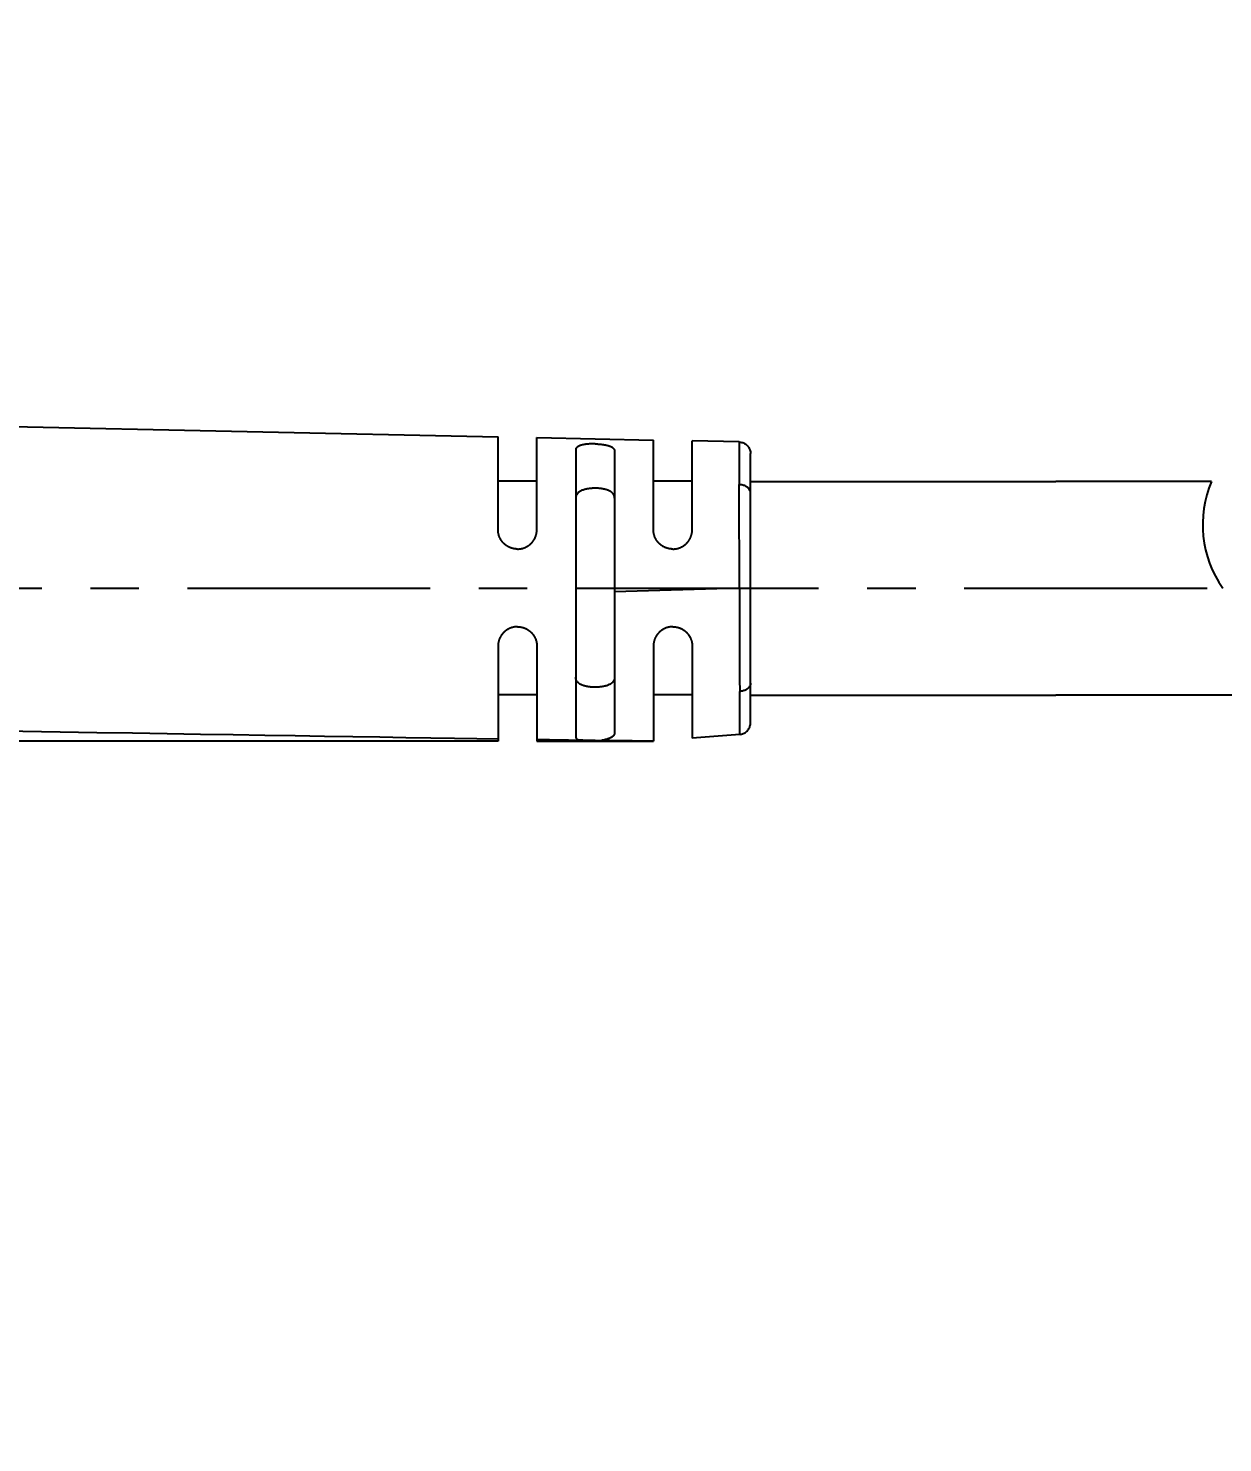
# Model space of a CAD drawing. Header units: inches. Extents: x 0 to 77285, y -118 to 40065.
# Drawn here: x 12910.55 to 12941.3, y 23683.55 to 23719.97 of the extents above; entities that cross this region are included whole.
import ezdxf

# ---------------------------------------------------------------- set-up
doc = ezdxf.new("R2010")
doc.units = ezdxf.units.IN
doc.header["$LTSCALE"] = 5
doc.header["$MEASUREMENT"] = 0
doc.linetypes.add('CENTER', pattern=[2, 1.25, -0.25, 0.25, -0.25])
doc.layers.add('11', color=1, linetype='CENTER')
doc.layers.add('55', color=5, linetype='Continuous')
doc.styles.add('SCI', font='')
doc.styles.get('SCI').set_extended_font_data('Gulim')
doc.dimstyles.new('SCH', dxfattribs={"dimtxt": 2.5, "dimasz": 2, "dimexe": 1.25, "dimexo": 0.625, "dimtad": 1, "dimdec": 8, "dimtxsty": 'SCI', "dimcen": 2.5, "dimclrd": 4, "dimclre": 4, "dimclrt": 7, "dimadec": 8, "dimazin": 2, "dimtfac": 1, "dimtdec": 8, "dimtmove": 0, "dimatfit": 3, "dimfxl": 1, "dimarcsym": 0})

# ---------------------------------------------------------------- blocks, each defined once
blk = doc.blocks.new('A$Cd609bd9b')
for p, q in [((2.75, -318.056), (2.75, -322.642)), ((-2.75, -318.636), (-2.75, -322.642)), ((-2.75, -330.504), (-2.75, -322.642)), ((2.75, -330.504), (2.75, -322.642)), ((3.465, -330.504), (-3.465, -330.504)), ((0, -330.789), (0, -330.504)), ((-3.765, -330.798), (-3.791, -332.004)), ((-3.765, -330.798), (-2.667, -330.795)), ((0, -330.789), (0.097, -334.004)), ((3.764, -330.78), (3.864, -332.004)), ((-1.509, -332.004), (-3.791, -332.004)), ((-2.762, -333.004), (-2.762, -332.004)), ((1.491, -332.004), (3.864, -332.004)), ((2.738, -333.004), (2.738, -332.004)), ((-3.877, -336.004), (-3.812, -333.004)), ((-1.509, -333.004), (-3.812, -333.004)), ((1.491, -333.004), (3.942, -333.004)), ((3.942, -336.004), (3.942, -333.004)), ((-3.536, -334.004), (3.731, -334.004)), ((-3.562, -335.004), (3.817, -335.004)), ((-1.509, -336.004), (-3.877, -336.004)), ((-2.762, -337.004), (-2.762, -336.004)), ((1.491, -336.004), (3.942, -336.004)), ((2.738, -337.004), (2.738, -336.004)), ((-4.361, -358.504), (-3.898, -337.004)), ((-1.509, -337.004), (-3.898, -337.004)), ((1.491, -337.004), (3.942, -337.004)), ((3.942, -337.004), (3.942, -358.504))]:
    blk.add_line(p, q)
for points in [[(-3.765, -330.798), (-3.763, -330.773), (-3.76, -330.75), (-3.755, -330.727), (-3.748, -330.705), (-3.74, -330.683), (-3.729, -330.662), (-3.718, -330.643), (-3.705, -330.624), (-3.69, -330.606), (-3.675, -330.59), (-3.658, -330.574), (-3.64, -330.56), (-3.621, -330.548), (-3.601, -330.537), (-3.58, -330.527), (-3.559, -330.519), (-3.536, -330.513), (-3.513, -330.508), (-3.489, -330.505), (-3.465, -330.504)], [(-2.454, -330.504), (-2.471, -330.505), (-2.488, -330.508), (-2.504, -330.513), (-2.52, -330.519), (-2.535, -330.527), (-2.55, -330.536), (-2.564, -330.547), (-2.577, -330.56), (-2.59, -330.574), (-2.602, -330.589), (-2.613, -330.605), (-2.623, -330.623), (-2.633, -330.641), (-2.641, -330.661), (-2.648, -330.681), (-2.654, -330.703), (-2.659, -330.725), (-2.663, -330.748), (-2.665, -330.771), (-2.667, -330.795)], [(2.446, -330.504), (2.463, -330.505), (2.479, -330.508), (2.495, -330.512), (2.51, -330.518), (2.525, -330.526), (2.539, -330.535), (2.553, -330.545), (2.566, -330.557), (2.579, -330.57), (2.59, -330.584), (2.601, -330.6), (2.612, -330.617), (2.621, -330.634), (2.629, -330.653), (2.637, -330.673), (2.643, -330.693), (2.648, -330.714), (2.653, -330.736), (2.656, -330.759), (2.657, -330.782)], [(3.764, -330.78), (3.761, -330.757), (3.757, -330.734), (3.751, -330.712), (3.743, -330.691), (3.734, -330.671), (3.723, -330.651), (3.711, -330.633), (3.698, -330.615), (3.684, -330.599), (3.668, -330.583), (3.652, -330.569), (3.634, -330.556), (3.615, -330.545), (3.596, -330.534), (3.576, -330.525), (3.555, -330.518), (3.533, -330.512), (3.511, -330.508), (3.488, -330.505), (3.465, -330.504)], [(0, -330.789), (-0.154, -330.789), (-0.306, -330.789), (-0.457, -330.79), (-0.606, -330.79), (-0.754, -330.79), (-0.9, -330.791), (-1.043, -330.791), (-1.185, -330.791), (-1.324, -330.792), (-1.461, -330.792), (-1.596, -330.792), (-1.727, -330.793), (-1.856, -330.793), (-1.982, -330.793), (-2.105, -330.794), (-2.224, -330.794), (-2.34, -330.794), (-2.453, -330.795), (-2.562, -330.795), (-2.667, -330.795)], [(0, -330.789), (0.144, -330.788), (0.289, -330.788), (0.435, -330.788), (0.58, -330.787), (0.726, -330.787), (0.871, -330.787), (1.015, -330.786), (1.157, -330.786), (1.299, -330.785), (1.438, -330.785), (1.575, -330.785), (1.709, -330.785), (1.84, -330.784), (1.969, -330.784), (2.093, -330.784), (2.215, -330.783), (2.332, -330.783), (2.445, -330.783), (2.553, -330.782), (2.657, -330.782)], [(3.764, -330.78), (3.715, -330.78), (3.665, -330.78), (3.615, -330.78), (3.563, -330.78), (3.512, -330.78), (3.459, -330.78), (3.406, -330.78), (3.353, -330.781), (3.298, -330.781), (3.243, -330.781), (3.188, -330.781), (3.131, -330.781), (3.074, -330.781), (3.017, -330.781), (2.958, -330.782), (2.9, -330.782), (2.84, -330.782), (2.78, -330.782), (2.719, -330.782), (2.657, -330.782)], [(-1.009, -332.504), (-1.009, -332.491), (-1.009, -332.478), (-1.01, -332.465), (-1.011, -332.452), (-1.013, -332.439), (-1.015, -332.426), (-1.017, -332.413), (-1.02, -332.4), (-1.023, -332.388), (-1.026, -332.375), (-1.029, -332.362), (-1.033, -332.35), (-1.037, -332.337), (-1.042, -332.325), (-1.047, -332.313), (-1.052, -332.301), (-1.057, -332.289), (-1.063, -332.278), (-1.069, -332.266), (-1.075, -332.255), (-1.078, -332.251), (-1.08, -332.246), (-1.083, -332.241), (-1.086, -332.237), (-1.089, -332.232), (-1.092, -332.227), (-1.095, -332.223), (-1.098, -332.218), (-1.101, -332.214), (-1.105, -332.21), (-1.108, -332.205), (-1.111, -332.201), (-1.114, -332.196), (-1.118, -332.192), (-1.121, -332.188), (-1.125, -332.184), (-1.128, -332.18), (-1.132, -332.176), (-1.135, -332.172), (-1.139, -332.167), (-1.143, -332.163), (-1.147, -332.159), (-1.151, -332.155), (-1.155, -332.151), (-1.159, -332.147), (-1.163, -332.143), (-1.167, -332.139), (-1.171, -332.135), (-1.175, -332.132), (-1.179, -332.128), (-1.184, -332.124), (-1.188, -332.121), (-1.192, -332.117), (-1.197, -332.113), (-1.201, -332.11), (-1.206, -332.106), (-1.21, -332.103), (-1.215, -332.1), (-1.219, -332.096), (-1.224, -332.093), (-1.228, -332.09), (-1.233, -332.087), (-1.237, -332.084), (-1.242, -332.081), (-1.247, -332.078), (-1.251, -332.075), (-1.256, -332.073), (-1.261, -332.07), (-1.266, -332.067), (-1.271, -332.064), (-1.275, -332.062), (-1.28, -332.059), (-1.285, -332.057), (-1.29, -332.054), (-1.295, -332.052), (-1.3, -332.05), (-1.305, -332.047), (-1.31, -332.045), (-1.315, -332.043), (-1.32, -332.041), (-1.327, -332.038), (-1.334, -332.036), (-1.341, -332.033), (-1.348, -332.031), (-1.355, -332.028), (-1.362, -332.026), (-1.369, -332.024), (-1.376, -332.022), (-1.383, -332.02), (-1.391, -332.018), (-1.398, -332.017), (-1.405, -332.015), (-1.412, -332.014), (-1.419, -332.012), (-1.427, -332.011), (-1.434, -332.01), (-1.441, -332.009), (-1.449, -332.008), (-1.456, -332.007), (-1.463, -332.006), (-1.465, -332.006), (-1.468, -332.006), (-1.47, -332.006), (-1.472, -332.005), (-1.474, -332.005), (-1.477, -332.005), (-1.479, -332.005), (-1.481, -332.005), (-1.484, -332.005), (-1.486, -332.005), (-1.488, -332.005), (-1.49, -332.004), (-1.493, -332.004), (-1.495, -332.004), (-1.497, -332.004), (-1.5, -332.004), (-1.502, -332.004), (-1.504, -332.004), (-1.506, -332.004), (-1.509, -332.004)], [(0.991, -332.504), (0.991, -332.502), (0.991, -332.499), (0.991, -332.497), (0.991, -332.494), (0.992, -332.492), (0.992, -332.489), (0.992, -332.487), (0.992, -332.484), (0.992, -332.482), (0.992, -332.479), (0.992, -332.477), (0.992, -332.474), (0.992, -332.472), (0.993, -332.47), (0.993, -332.467), (0.993, -332.465), (0.993, -332.462), (0.993, -332.46), (0.994, -332.457), (0.994, -332.455), (0.995, -332.447), (0.996, -332.439), (0.997, -332.431), (0.998, -332.423), (0.999, -332.416), (1.001, -332.408), (1.002, -332.4), (1.004, -332.392), (1.006, -332.384), (1.008, -332.377), (1.01, -332.369), (1.012, -332.361), (1.015, -332.354), (1.017, -332.346), (1.02, -332.339), (1.022, -332.331), (1.025, -332.324), (1.028, -332.317), (1.031, -332.309), (1.034, -332.302), (1.036, -332.297), (1.039, -332.292), (1.041, -332.287), (1.044, -332.281), (1.046, -332.276), (1.049, -332.271), (1.052, -332.266), (1.055, -332.261), (1.057, -332.256), (1.06, -332.251), (1.063, -332.246), (1.066, -332.241), (1.069, -332.236), (1.073, -332.231), (1.076, -332.226), (1.079, -332.222), (1.082, -332.217), (1.086, -332.212), (1.089, -332.207), (1.092, -332.203), (1.096, -332.198), (1.099, -332.194), (1.103, -332.189), (1.107, -332.185), (1.11, -332.18), (1.114, -332.176), (1.118, -332.172), (1.122, -332.167), (1.126, -332.163), (1.13, -332.159), (1.134, -332.155), (1.138, -332.151), (1.142, -332.147), (1.146, -332.143), (1.15, -332.139), (1.154, -332.135), (1.159, -332.131), (1.163, -332.127), (1.167, -332.123), (1.172, -332.12), (1.176, -332.116), (1.18, -332.113), (1.184, -332.11), (1.189, -332.106), (1.193, -332.103), (1.197, -332.1), (1.202, -332.097), (1.206, -332.094), (1.21, -332.091), (1.215, -332.088), (1.219, -332.085), (1.224, -332.082), (1.228, -332.079), (1.233, -332.076), (1.238, -332.073), (1.242, -332.071), (1.247, -332.068), (1.252, -332.065), (1.256, -332.063), (1.261, -332.06), (1.272, -332.055), (1.283, -332.05), (1.294, -332.045), (1.305, -332.04), (1.316, -332.036), (1.327, -332.032), (1.339, -332.028), (1.35, -332.025), (1.362, -332.021), (1.374, -332.018), (1.385, -332.016), (1.397, -332.013), (1.409, -332.011), (1.421, -332.009), (1.432, -332.008), (1.444, -332.006), (1.456, -332.005), (1.468, -332.005), (1.48, -332.004), (1.491, -332.004)], [(-1.009, -332.504), (-1.009, -332.507), (-1.009, -332.509), (-1.009, -332.512), (-1.009, -332.514), (-1.009, -332.516), (-1.009, -332.519), (-1.009, -332.521), (-1.009, -332.524), (-1.009, -332.526), (-1.009, -332.529), (-1.009, -332.531), (-1.009, -332.534), (-1.01, -332.536), (-1.01, -332.539), (-1.01, -332.541), (-1.01, -332.544), (-1.01, -332.546), (-1.011, -332.549), (-1.011, -332.551), (-1.011, -332.554), (-1.012, -332.561), (-1.013, -332.569), (-1.014, -332.577), (-1.015, -332.585), (-1.017, -332.593), (-1.018, -332.6), (-1.02, -332.608), (-1.021, -332.616), (-1.023, -332.624), (-1.025, -332.631), (-1.027, -332.639), (-1.029, -332.646), (-1.032, -332.654), (-1.034, -332.662), (-1.037, -332.669), (-1.039, -332.676), (-1.042, -332.684), (-1.045, -332.691), (-1.048, -332.698), (-1.051, -332.706), (-1.053, -332.711), (-1.056, -332.716), (-1.058, -332.721), (-1.061, -332.727), (-1.063, -332.732), (-1.066, -332.737), (-1.069, -332.742), (-1.072, -332.747), (-1.075, -332.752), (-1.077, -332.757), (-1.08, -332.762), (-1.083, -332.767), (-1.086, -332.772), (-1.09, -332.777), (-1.093, -332.782), (-1.096, -332.787), (-1.099, -332.791), (-1.103, -332.796), (-1.106, -332.801), (-1.109, -332.805), (-1.113, -332.81), (-1.117, -332.814), (-1.12, -332.819), (-1.124, -332.823), (-1.128, -332.828), (-1.131, -332.832), (-1.135, -332.837), (-1.139, -332.841), (-1.143, -332.845), (-1.147, -332.849), (-1.151, -332.854), (-1.155, -332.858), (-1.159, -332.862), (-1.163, -332.866), (-1.167, -332.87), (-1.172, -332.874), (-1.176, -332.877), (-1.18, -332.881), (-1.185, -332.885), (-1.189, -332.889), (-1.193, -332.892), (-1.197, -332.895), (-1.202, -332.899), (-1.206, -332.902), (-1.21, -332.905), (-1.214, -332.908), (-1.219, -332.912), (-1.223, -332.915), (-1.228, -332.918), (-1.232, -332.921), (-1.237, -332.924), (-1.241, -332.927), (-1.246, -332.929), (-1.25, -332.932), (-1.255, -332.935), (-1.259, -332.938), (-1.264, -332.94), (-1.269, -332.943), (-1.273, -332.945), (-1.278, -332.948), (-1.289, -332.953), (-1.3, -332.958), (-1.311, -332.963), (-1.322, -332.968), (-1.333, -332.972), (-1.345, -332.976), (-1.356, -332.98), (-1.368, -332.984), (-1.379, -332.987), (-1.391, -332.99), (-1.403, -332.993), (-1.415, -332.995), (-1.426, -332.997), (-1.438, -332.999), (-1.45, -333.001), (-1.462, -333.002), (-1.474, -333.003), (-1.485, -333.004), (-1.497, -333.004), (-1.509, -333.004)], [(0.991, -332.504), (0.992, -332.517), (0.992, -332.529), (0.993, -332.542), (0.994, -332.554), (0.996, -332.567), (0.997, -332.58), (0.999, -332.592), (1.002, -332.605), (1.005, -332.617), (1.008, -332.629), (1.011, -332.642), (1.015, -332.654), (1.019, -332.666), (1.023, -332.678), (1.027, -332.69), (1.032, -332.701), (1.037, -332.713), (1.043, -332.724), (1.048, -332.736), (1.054, -332.747), (1.057, -332.751), (1.06, -332.756), (1.062, -332.761), (1.065, -332.766), (1.068, -332.77), (1.071, -332.775), (1.074, -332.779), (1.077, -332.784), (1.08, -332.789), (1.083, -332.793), (1.086, -332.797), (1.09, -332.802), (1.093, -332.806), (1.096, -332.811), (1.1, -332.815), (1.103, -332.819), (1.107, -332.823), (1.11, -332.828), (1.114, -332.832), (1.117, -332.836), (1.121, -332.84), (1.125, -332.844), (1.129, -332.848), (1.133, -332.853), (1.137, -332.857), (1.141, -332.861), (1.145, -332.865), (1.149, -332.869), (1.153, -332.873), (1.158, -332.877), (1.162, -332.88), (1.166, -332.884), (1.171, -332.888), (1.175, -332.891), (1.18, -332.895), (1.184, -332.899), (1.189, -332.902), (1.193, -332.905), (1.198, -332.909), (1.202, -332.912), (1.207, -332.915), (1.212, -332.919), (1.216, -332.922), (1.221, -332.925), (1.226, -332.928), (1.231, -332.931), (1.235, -332.934), (1.24, -332.936), (1.245, -332.939), (1.25, -332.942), (1.255, -332.945), (1.26, -332.947), (1.265, -332.95), (1.27, -332.952), (1.275, -332.955), (1.28, -332.957), (1.285, -332.959), (1.29, -332.962), (1.295, -332.964), (1.3, -332.966), (1.307, -332.969), (1.314, -332.972), (1.321, -332.974), (1.328, -332.977), (1.336, -332.979), (1.343, -332.982), (1.35, -332.984), (1.357, -332.986), (1.364, -332.988), (1.372, -332.99), (1.379, -332.991), (1.386, -332.993), (1.394, -332.994), (1.401, -332.996), (1.408, -332.997), (1.416, -332.998), (1.423, -332.999), (1.43, -333), (1.438, -333.001), (1.445, -333.002), (1.447, -333.002), (1.45, -333.002), (1.452, -333.003), (1.454, -333.003), (1.457, -333.003), (1.459, -333.003), (1.461, -333.003), (1.464, -333.003), (1.466, -333.003), (1.468, -333.004), (1.471, -333.004), (1.473, -333.004), (1.475, -333.004), (1.478, -333.004), (1.48, -333.004), (1.482, -333.004), (1.484, -333.004), (1.487, -333.004), (1.489, -333.004), (1.491, -333.004)], [(3.942, -333.004), (3.941, -333.03), (3.941, -333.062), (3.94, -333.099), (3.939, -333.14), (3.939, -333.186), (3.938, -333.237), (3.937, -333.292), (3.936, -333.352), (3.935, -333.415), (3.934, -333.483), (3.933, -333.554), (3.932, -333.629), (3.93, -333.708), (3.929, -333.79), (3.928, -333.875), (3.926, -333.963), (3.925, -334.054), (3.923, -334.147), (3.922, -334.244), (3.92, -334.342)], [(-3.716, -334.504), (-3.716, -334.502), (-3.716, -334.499), (-3.716, -334.497), (-3.716, -334.494), (-3.716, -334.492), (-3.716, -334.489), (-3.716, -334.487), (-3.716, -334.484), (-3.716, -334.482), (-3.716, -334.479), (-3.715, -334.477), (-3.715, -334.474), (-3.715, -334.472), (-3.715, -334.469), (-3.715, -334.467), (-3.715, -334.465), (-3.715, -334.462), (-3.715, -334.46), (-3.715, -334.457), (-3.714, -334.455), (-3.714, -334.447), (-3.714, -334.439), (-3.713, -334.431), (-3.713, -334.423), (-3.712, -334.415), (-3.712, -334.408), (-3.711, -334.4), (-3.71, -334.392), (-3.71, -334.384), (-3.709, -334.377), (-3.708, -334.369), (-3.707, -334.361), (-3.707, -334.354), (-3.706, -334.346), (-3.705, -334.339), (-3.704, -334.331), (-3.703, -334.324), (-3.702, -334.317), (-3.701, -334.309), (-3.7, -334.302), (-3.699, -334.297), (-3.699, -334.292), (-3.698, -334.286), (-3.697, -334.281), (-3.696, -334.276), (-3.695, -334.271), (-3.694, -334.266), (-3.693, -334.261), (-3.692, -334.255), (-3.692, -334.25), (-3.691, -334.245), (-3.69, -334.241), (-3.689, -334.236), (-3.688, -334.231), (-3.687, -334.226), (-3.686, -334.221), (-3.684, -334.216), (-3.683, -334.212), (-3.682, -334.207), (-3.681, -334.202), (-3.68, -334.198), (-3.679, -334.193), (-3.678, -334.189), (-3.677, -334.184), (-3.675, -334.18), (-3.674, -334.176), (-3.673, -334.171), (-3.672, -334.167), (-3.67, -334.163), (-3.669, -334.158), (-3.668, -334.154), (-3.666, -334.15), (-3.665, -334.146), (-3.664, -334.142), (-3.662, -334.138), (-3.661, -334.134), (-3.659, -334.13), (-3.658, -334.127), (-3.657, -334.123), (-3.655, -334.119), (-3.654, -334.116), (-3.652, -334.112), (-3.651, -334.109), (-3.649, -334.106), (-3.648, -334.103), (-3.647, -334.099), (-3.645, -334.096), (-3.644, -334.093), (-3.642, -334.09), (-3.64, -334.087), (-3.639, -334.084), (-3.637, -334.081), (-3.636, -334.078), (-3.634, -334.076), (-3.633, -334.073), (-3.631, -334.07), (-3.629, -334.068), (-3.628, -334.065), (-3.626, -334.063), (-3.624, -334.06), (-3.621, -334.055), (-3.617, -334.05), (-3.613, -334.045), (-3.609, -334.04), (-3.605, -334.036), (-3.6, -334.032), (-3.596, -334.028), (-3.592, -334.024), (-3.587, -334.021), (-3.583, -334.018), (-3.579, -334.016), (-3.574, -334.013), (-3.569, -334.011), (-3.565, -334.009), (-3.56, -334.008), (-3.556, -334.006), (-3.551, -334.005), (-3.546, -334.005), (-3.541, -334.004), (-3.536, -334.004)], [(-2.317, -334.004), (-2.328, -334.004), (-2.339, -334.005), (-2.349, -334.007), (-2.359, -334.009), (-2.369, -334.011), (-2.378, -334.014), (-2.387, -334.017), (-2.396, -334.021), (-2.405, -334.026), (-2.413, -334.03), (-2.422, -334.036), (-2.429, -334.041), (-2.437, -334.047), (-2.444, -334.054), (-2.452, -334.06), (-2.458, -334.068), (-2.465, -334.075), (-2.472, -334.083), (-2.478, -334.091), (-2.484, -334.1), (-2.492, -334.112), (-2.5, -334.126), (-2.507, -334.141), (-2.514, -334.156), (-2.521, -334.172), (-2.528, -334.189), (-2.534, -334.207), (-2.539, -334.226), (-2.545, -334.245), (-2.55, -334.265), (-2.554, -334.286), (-2.558, -334.308), (-2.562, -334.33), (-2.565, -334.353), (-2.568, -334.377), (-2.57, -334.401), (-2.572, -334.426), (-2.573, -334.451), (-2.574, -334.477), (-2.574, -334.504)], [(2.293, -334.004), (2.304, -334.004), (2.314, -334.005), (2.325, -334.007), (2.335, -334.009), (2.344, -334.011), (2.354, -334.014), (2.363, -334.017), (2.372, -334.021), (2.381, -334.026), (2.389, -334.03), (2.397, -334.036), (2.405, -334.041), (2.413, -334.047), (2.42, -334.054), (2.427, -334.06), (2.434, -334.068), (2.441, -334.075), (2.447, -334.083), (2.453, -334.091), (2.459, -334.1), (2.467, -334.112), (2.475, -334.126), (2.483, -334.141), (2.49, -334.156), (2.497, -334.172), (2.503, -334.189), (2.509, -334.207), (2.515, -334.226), (2.52, -334.245), (2.525, -334.265), (2.53, -334.286), (2.534, -334.308), (2.537, -334.33), (2.541, -334.353), (2.543, -334.377), (2.545, -334.401), (2.547, -334.426), (2.549, -334.451), (2.549, -334.477), (2.55, -334.504)], [(3.731, -334.004), (3.732, -334.004), (3.733, -334.004), (3.734, -334.004), (3.735, -334.004), (3.736, -334.004), (3.737, -334.004), (3.738, -334.004), (3.739, -334.004), (3.74, -334.005), (3.741, -334.005), (3.742, -334.005), (3.742, -334.005), (3.743, -334.005), (3.744, -334.005), (3.745, -334.005), (3.746, -334.005), (3.747, -334.006), (3.748, -334.006), (3.749, -334.006), (3.75, -334.006), (3.753, -334.007), (3.756, -334.008), (3.759, -334.009), (3.762, -334.01), (3.765, -334.011), (3.768, -334.012), (3.771, -334.014), (3.774, -334.015), (3.776, -334.017), (3.779, -334.019), (3.782, -334.02), (3.785, -334.022), (3.788, -334.024), (3.791, -334.027), (3.793, -334.029), (3.796, -334.031), (3.799, -334.034), (3.802, -334.036), (3.804, -334.039), (3.807, -334.042), (3.809, -334.044), (3.811, -334.046), (3.813, -334.048), (3.815, -334.051), (3.817, -334.053), (3.819, -334.055), (3.821, -334.058), (3.823, -334.06), (3.824, -334.063), (3.826, -334.065), (3.828, -334.068), (3.83, -334.071), (3.832, -334.074), (3.834, -334.076), (3.835, -334.079), (3.837, -334.082), (3.839, -334.085), (3.841, -334.088), (3.843, -334.091), (3.844, -334.095), (3.846, -334.098), (3.848, -334.101), (3.85, -334.105), (3.851, -334.108), (3.853, -334.111), (3.855, -334.115), (3.856, -334.118), (3.858, -334.122), (3.86, -334.126), (3.861, -334.129), (3.863, -334.133), (3.865, -334.137), (3.866, -334.141), (3.868, -334.145), (3.869, -334.149), (3.871, -334.153), (3.872, -334.157), (3.874, -334.161), (3.876, -334.165), (3.877, -334.169), (3.878, -334.173), (3.88, -334.177), (3.881, -334.182), (3.883, -334.186), (3.884, -334.19), (3.885, -334.194), (3.887, -334.199), (3.888, -334.203), (3.889, -334.207), (3.891, -334.212), (3.892, -334.216), (3.893, -334.221), (3.894, -334.225), (3.896, -334.23), (3.897, -334.234), (3.898, -334.239), (3.899, -334.243), (3.901, -334.248), (3.902, -334.253), (3.903, -334.258), (3.904, -334.262), (3.905, -334.266), (3.906, -334.27), (3.907, -334.274), (3.908, -334.278), (3.909, -334.282), (3.909, -334.286), (3.91, -334.29), (3.911, -334.295), (3.912, -334.299), (3.913, -334.303), (3.914, -334.307), (3.915, -334.312), (3.916, -334.316), (3.916, -334.32), (3.917, -334.325), (3.918, -334.329), (3.919, -334.333), (3.92, -334.338), (3.92, -334.342)], [(-3.716, -334.504), (-3.716, -334.517), (-3.717, -334.529), (-3.717, -334.542), (-3.717, -334.555), (-3.717, -334.568), (-3.716, -334.58), (-3.716, -334.593), (-3.716, -334.605), (-3.715, -334.618), (-3.715, -334.63), (-3.714, -334.643), (-3.714, -334.655), (-3.713, -334.667), (-3.712, -334.679), (-3.711, -334.691), (-3.71, -334.703), (-3.709, -334.714), (-3.708, -334.726), (-3.706, -334.737), (-3.705, -334.748), (-3.704, -334.753), (-3.703, -334.758), (-3.703, -334.762), (-3.702, -334.767), (-3.701, -334.772), (-3.701, -334.776), (-3.7, -334.781), (-3.699, -334.785), (-3.698, -334.79), (-3.698, -334.794), (-3.697, -334.799), (-3.696, -334.803), (-3.695, -334.808), (-3.694, -334.812), (-3.693, -334.816), (-3.692, -334.82), (-3.692, -334.825), (-3.691, -334.829), (-3.69, -334.833), (-3.689, -334.837), (-3.688, -334.841), (-3.687, -334.846), (-3.686, -334.85), (-3.684, -334.854), (-3.683, -334.858), (-3.682, -334.862), (-3.681, -334.866), (-3.68, -334.87), (-3.679, -334.874), (-3.677, -334.878), (-3.676, -334.881), (-3.675, -334.885), (-3.674, -334.889), (-3.672, -334.892), (-3.671, -334.896), (-3.67, -334.899), (-3.668, -334.903), (-3.667, -334.906), (-3.666, -334.91), (-3.664, -334.913), (-3.663, -334.916), (-3.662, -334.919), (-3.66, -334.922), (-3.659, -334.925), (-3.657, -334.928), (-3.656, -334.931), (-3.654, -334.934), (-3.653, -334.937), (-3.651, -334.94), (-3.65, -334.942), (-3.648, -334.945), (-3.646, -334.948), (-3.645, -334.95), (-3.643, -334.953), (-3.642, -334.955), (-3.64, -334.957), (-3.638, -334.96), (-3.637, -334.962), (-3.635, -334.964), (-3.633, -334.966), (-3.631, -334.969), (-3.628, -334.972), (-3.626, -334.974), (-3.623, -334.977), (-3.621, -334.979), (-3.618, -334.982), (-3.616, -334.984), (-3.613, -334.986), (-3.611, -334.988), (-3.608, -334.99), (-3.605, -334.991), (-3.603, -334.993), (-3.6, -334.995), (-3.597, -334.996), (-3.595, -334.997), (-3.592, -334.998), (-3.589, -334.999), (-3.586, -335), (-3.583, -335.001), (-3.581, -335.002), (-3.58, -335.002), (-3.579, -335.002), (-3.578, -335.003), (-3.577, -335.003), (-3.576, -335.003), (-3.575, -335.003), (-3.574, -335.003), (-3.573, -335.003), (-3.572, -335.003), (-3.571, -335.004), (-3.571, -335.004), (-3.57, -335.004), (-3.569, -335.004), (-3.568, -335.004), (-3.567, -335.004), (-3.566, -335.004), (-3.565, -335.004), (-3.564, -335.004), (-3.563, -335.004), (-3.562, -335.004)], [(-2.574, -334.504), (-2.574, -334.522), (-2.573, -334.54), (-2.573, -334.557), (-2.572, -334.574), (-2.571, -334.591), (-2.57, -334.608), (-2.568, -334.624), (-2.567, -334.639), (-2.565, -334.655), (-2.563, -334.67), (-2.561, -334.684), (-2.558, -334.699), (-2.556, -334.712), (-2.553, -334.726), (-2.55, -334.739), (-2.547, -334.752), (-2.544, -334.764), (-2.541, -334.776), (-2.538, -334.787), (-2.535, -334.798), (-2.528, -334.816), (-2.522, -334.834), (-2.515, -334.851), (-2.507, -334.867), (-2.499, -334.882), (-2.491, -334.897), (-2.482, -334.911), (-2.473, -334.924), (-2.463, -334.936), (-2.452, -334.947), (-2.441, -334.958), (-2.43, -334.967), (-2.417, -334.976), (-2.405, -334.983), (-2.392, -334.989), (-2.378, -334.995), (-2.364, -334.999), (-2.349, -335.002), (-2.333, -335.004), (-2.317, -335.004)], [(2.55, -334.504), (2.549, -334.522), (2.549, -334.54), (2.548, -334.557), (2.548, -334.574), (2.547, -334.591), (2.545, -334.608), (2.544, -334.624), (2.542, -334.639), (2.54, -334.655), (2.538, -334.67), (2.536, -334.684), (2.534, -334.699), (2.531, -334.712), (2.529, -334.726), (2.526, -334.739), (2.523, -334.752), (2.52, -334.764), (2.517, -334.776), (2.514, -334.787), (2.51, -334.798), (2.504, -334.816), (2.498, -334.834), (2.491, -334.851), (2.483, -334.867), (2.475, -334.882), (2.467, -334.897), (2.458, -334.911), (2.448, -334.924), (2.438, -334.936), (2.428, -334.947), (2.417, -334.958), (2.405, -334.967), (2.393, -334.976), (2.38, -334.983), (2.367, -334.989), (2.353, -334.995), (2.339, -334.999), (2.324, -335.002), (2.309, -335.004), (2.293, -335.004)], [(3.922, -334.504), (3.922, -334.531), (3.921, -334.558), (3.921, -334.585), (3.921, -334.61), (3.921, -334.635), (3.921, -334.659), (3.92, -334.683), (3.92, -334.706), (3.919, -334.728), (3.919, -334.75), (3.918, -334.771), (3.918, -334.791), (3.917, -334.81), (3.916, -334.828), (3.916, -334.846), (3.915, -334.862), (3.914, -334.878), (3.913, -334.893), (3.912, -334.907), (3.911, -334.92)], [(3.922, -334.504), (3.922, -334.495), (3.922, -334.485), (3.922, -334.476), (3.921, -334.467), (3.921, -334.458), (3.921, -334.449), (3.921, -334.441), (3.921, -334.432), (3.921, -334.424), (3.921, -334.415), (3.921, -334.407), (3.921, -334.4), (3.921, -334.392), (3.921, -334.384), (3.921, -334.377), (3.921, -334.369), (3.921, -334.362), (3.921, -334.355), (3.921, -334.349), (3.92, -334.342)], [(3.817, -335.004), (3.819, -335.004), (3.821, -335.004), (3.823, -335.004), (3.825, -335.004), (3.826, -335.004), (3.828, -335.003), (3.83, -335.003), (3.832, -335.003), (3.834, -335.002), (3.835, -335.002), (3.837, -335.002), (3.839, -335.001), (3.841, -335.001), (3.842, -335), (3.844, -334.999), (3.846, -334.999), (3.847, -334.998), (3.849, -334.997), (3.851, -334.997), (3.852, -334.996), (3.855, -334.995), (3.857, -334.993), (3.859, -334.992), (3.861, -334.991), (3.863, -334.989), (3.865, -334.987), (3.868, -334.986), (3.87, -334.984), (3.872, -334.982), (3.874, -334.98), (3.876, -334.978), (3.878, -334.976), (3.88, -334.974), (3.882, -334.972), (3.884, -334.97), (3.885, -334.967), (3.887, -334.965), (3.889, -334.962), (3.891, -334.96), (3.893, -334.957), (3.894, -334.955), (3.895, -334.954), (3.896, -334.952), (3.897, -334.95), (3.898, -334.949), (3.899, -334.947), (3.9, -334.945), (3.901, -334.943), (3.901, -334.942), (3.902, -334.94), (3.903, -334.938), (3.904, -334.936), (3.905, -334.934), (3.906, -334.932), (3.907, -334.93), (3.908, -334.928), (3.909, -334.926), (3.91, -334.924), (3.91, -334.922), (3.911, -334.92)], [(3.894, -336.004), (3.895, -335.95), (3.896, -335.895), (3.897, -335.841), (3.897, -335.786), (3.898, -335.732), (3.899, -335.677), (3.9, -335.623), (3.901, -335.568), (3.902, -335.514), (3.903, -335.46), (3.904, -335.406), (3.904, -335.352), (3.905, -335.297), (3.906, -335.243), (3.907, -335.189), (3.908, -335.135), (3.909, -335.081), (3.91, -335.028), (3.91, -334.974), (3.911, -334.92)], [(-1.009, -336.504), (-1.009, -336.491), (-1.009, -336.478), (-1.01, -336.465), (-1.011, -336.452), (-1.013, -336.439), (-1.015, -336.426), (-1.017, -336.413), (-1.02, -336.4), (-1.023, -336.387), (-1.026, -336.374), (-1.03, -336.361), (-1.034, -336.349), (-1.038, -336.336), (-1.042, -336.324), (-1.047, -336.312), (-1.052, -336.3), (-1.058, -336.288), (-1.064, -336.276), (-1.07, -336.265), (-1.076, -336.254), (-1.079, -336.249), (-1.081, -336.244), (-1.084, -336.24), (-1.087, -336.235), (-1.09, -336.231), (-1.093, -336.226), (-1.096, -336.221), (-1.099, -336.217), (-1.102, -336.213), (-1.106, -336.208), (-1.109, -336.204), (-1.112, -336.199), (-1.116, -336.195), (-1.119, -336.191), (-1.122, -336.187), (-1.126, -336.183), (-1.129, -336.178), (-1.133, -336.174), (-1.136, -336.17), (-1.14, -336.166), (-1.144, -336.162), (-1.148, -336.158), (-1.152, -336.154), (-1.156, -336.15), (-1.16, -336.146), (-1.164, -336.142), (-1.168, -336.138), (-1.172, -336.134), (-1.176, -336.131), (-1.18, -336.127), (-1.185, -336.123), (-1.189, -336.12), (-1.193, -336.116), (-1.198, -336.112), (-1.202, -336.109), (-1.207, -336.106), (-1.211, -336.102), (-1.216, -336.099), (-1.22, -336.096), (-1.225, -336.093), (-1.229, -336.089), (-1.234, -336.086), (-1.238, -336.083), (-1.243, -336.08), (-1.248, -336.078), (-1.252, -336.075), (-1.257, -336.072), (-1.262, -336.069), (-1.267, -336.067), (-1.272, -336.064), (-1.276, -336.061), (-1.281, -336.059), (-1.286, -336.056), (-1.291, -336.054), (-1.296, -336.052), (-1.301, -336.049), (-1.306, -336.047), (-1.311, -336.045), (-1.316, -336.043), (-1.321, -336.041), (-1.328, -336.038), (-1.335, -336.035), (-1.342, -336.033), (-1.349, -336.03), (-1.356, -336.028), (-1.363, -336.026), (-1.37, -336.024), (-1.377, -336.022), (-1.384, -336.02), (-1.391, -336.018), (-1.398, -336.016), (-1.405, -336.015), (-1.413, -336.013), (-1.42, -336.012), (-1.427, -336.011), (-1.434, -336.01), (-1.442, -336.009), (-1.449, -336.008), (-1.456, -336.007), (-1.463, -336.006), (-1.466, -336.006), (-1.468, -336.006), (-1.47, -336.006), (-1.472, -336.005), (-1.475, -336.005), (-1.477, -336.005), (-1.479, -336.005), (-1.481, -336.005), (-1.484, -336.005), (-1.486, -336.005), (-1.488, -336.005), (-1.49, -336.004), (-1.493, -336.004), (-1.495, -336.004), (-1.497, -336.004), (-1.5, -336.004), (-1.502, -336.004), (-1.504, -336.004), (-1.506, -336.004), (-1.509, -336.004)], [(0.991, -336.504), (0.991, -336.502), (0.991, -336.499), (0.991, -336.497), (0.991, -336.494), (0.992, -336.492), (0.992, -336.489), (0.992, -336.487), (0.992, -336.484), (0.992, -336.482), (0.992, -336.479), (0.992, -336.477), (0.992, -336.474), (0.992, -336.472), (0.993, -336.47), (0.993, -336.467), (0.993, -336.465), (0.993, -336.462), (0.993, -336.46), (0.994, -336.457), (0.994, -336.455), (0.995, -336.447), (0.996, -336.439), (0.997, -336.431), (0.998, -336.423), (0.999, -336.415), (1.001, -336.408), (1.002, -336.4), (1.004, -336.392), (1.006, -336.384), (1.008, -336.377), (1.01, -336.369), (1.012, -336.361), (1.015, -336.354), (1.017, -336.346), (1.02, -336.339), (1.022, -336.331), (1.025, -336.324), (1.028, -336.316), (1.031, -336.309), (1.034, -336.302), (1.036, -336.297), (1.039, -336.291), (1.041, -336.286), (1.044, -336.281), (1.047, -336.276), (1.049, -336.271), (1.052, -336.265), (1.055, -336.26), (1.058, -336.255), (1.061, -336.25), (1.064, -336.245), (1.067, -336.24), (1.07, -336.235), (1.073, -336.231), (1.076, -336.226), (1.079, -336.221), (1.083, -336.216), (1.086, -336.211), (1.089, -336.207), (1.093, -336.202), (1.096, -336.198), (1.1, -336.193), (1.104, -336.188), (1.107, -336.184), (1.111, -336.179), (1.115, -336.175), (1.119, -336.171), (1.123, -336.166), (1.127, -336.162), (1.131, -336.158), (1.135, -336.154), (1.139, -336.15), (1.143, -336.146), (1.147, -336.142), (1.151, -336.138), (1.156, -336.134), (1.16, -336.13), (1.164, -336.126), (1.169, -336.122), (1.173, -336.119), (1.177, -336.115), (1.182, -336.112), (1.186, -336.108), (1.19, -336.105), (1.195, -336.102), (1.199, -336.099), (1.203, -336.095), (1.208, -336.092), (1.212, -336.089), (1.217, -336.086), (1.222, -336.083), (1.226, -336.08), (1.231, -336.077), (1.235, -336.075), (1.24, -336.072), (1.245, -336.069), (1.249, -336.067), (1.254, -336.064), (1.259, -336.061), (1.264, -336.059), (1.274, -336.054), (1.285, -336.049), (1.296, -336.044), (1.307, -336.039), (1.318, -336.035), (1.329, -336.031), (1.341, -336.028), (1.352, -336.024), (1.363, -336.021), (1.375, -336.018), (1.386, -336.015), (1.398, -336.013), (1.41, -336.011), (1.421, -336.009), (1.433, -336.008), (1.445, -336.006), (1.456, -336.005), (1.468, -336.005), (1.48, -336.004), (1.491, -336.004)], [(-1.009, -336.504), (-1.009, -336.507), (-1.009, -336.509), (-1.009, -336.512), (-1.009, -336.514), (-1.009, -336.516), (-1.009, -336.519), (-1.009, -336.521), (-1.009, -336.524), (-1.009, -336.526), (-1.009, -336.529), (-1.009, -336.531), (-1.009, -336.534), (-1.01, -336.536), (-1.01, -336.539), (-1.01, -336.541), (-1.01, -336.544), (-1.01, -336.546), (-1.011, -336.549), (-1.011, -336.551), (-1.011, -336.554), (-1.012, -336.561), (-1.013, -336.569), (-1.014, -336.577), (-1.015, -336.585), (-1.017, -336.593), (-1.018, -336.6), (-1.02, -336.608), (-1.021, -336.616), (-1.023, -336.623), (-1.025, -336.631), (-1.027, -336.639), (-1.029, -336.646), (-1.032, -336.654), (-1.034, -336.661), (-1.037, -336.669), (-1.039, -336.676), (-1.042, -336.684), (-1.045, -336.691), (-1.048, -336.698), (-1.051, -336.705), (-1.053, -336.711), (-1.056, -336.716), (-1.058, -336.721), (-1.061, -336.726), (-1.063, -336.732), (-1.066, -336.737), (-1.069, -336.742), (-1.072, -336.747), (-1.074, -336.752), (-1.077, -336.757), (-1.08, -336.762), (-1.083, -336.767), (-1.086, -336.772), (-1.089, -336.777), (-1.093, -336.782), (-1.096, -336.786), (-1.099, -336.791), (-1.102, -336.796), (-1.106, -336.8), (-1.109, -336.805), (-1.113, -336.81), (-1.116, -336.814), (-1.12, -336.819), (-1.124, -336.823), (-1.127, -336.828), (-1.131, -336.832), (-1.135, -336.836), (-1.139, -336.841), (-1.143, -336.845), (-1.147, -336.849), (-1.151, -336.853), (-1.155, -336.857), (-1.159, -336.861), (-1.163, -336.865), (-1.167, -336.869), (-1.171, -336.873), (-1.176, -336.877), (-1.18, -336.881), (-1.184, -336.885), (-1.188, -336.888), (-1.193, -336.892), (-1.197, -336.895), (-1.201, -336.898), (-1.205, -336.902), (-1.21, -336.905), (-1.214, -336.908), (-1.218, -336.911), (-1.223, -336.914), (-1.227, -336.917), (-1.231, -336.92), (-1.236, -336.923), (-1.24, -336.926), (-1.245, -336.929), (-1.249, -336.932), (-1.254, -336.934), (-1.258, -336.937), (-1.263, -336.94), (-1.268, -336.942), (-1.272, -336.945), (-1.277, -336.947), (-1.288, -336.953), (-1.299, -336.958), (-1.31, -336.963), (-1.321, -336.968), (-1.333, -336.972), (-1.344, -336.976), (-1.356, -336.98), (-1.367, -336.984), (-1.379, -336.987), (-1.391, -336.99), (-1.402, -336.993), (-1.414, -336.995), (-1.426, -336.997), (-1.438, -336.999), (-1.45, -337.001), (-1.462, -337.002), (-1.473, -337.003), (-1.485, -337.004), (-1.497, -337.004), (-1.509, -337.004)], [(0.991, -336.504), (0.992, -336.516), (0.992, -336.529), (0.993, -336.541), (0.994, -336.553), (0.995, -336.565), (0.997, -336.578), (0.999, -336.59), (1.001, -336.602), (1.004, -336.614), (1.007, -336.626), (1.01, -336.638), (1.013, -336.65), (1.017, -336.662), (1.021, -336.674), (1.025, -336.685), (1.03, -336.697), (1.035, -336.708), (1.04, -336.719), (1.045, -336.73), (1.051, -336.741), (1.054, -336.746), (1.056, -336.751), (1.059, -336.755), (1.062, -336.76), (1.065, -336.765), (1.068, -336.77), (1.071, -336.774), (1.074, -336.779), (1.077, -336.783), (1.08, -336.788), (1.083, -336.792), (1.086, -336.797), (1.089, -336.801), (1.093, -336.806), (1.096, -336.81), (1.099, -336.814), (1.103, -336.819), (1.106, -336.823), (1.11, -336.827), (1.113, -336.831), (1.117, -336.836), (1.121, -336.84), (1.125, -336.844), (1.129, -336.848), (1.133, -336.853), (1.137, -336.857), (1.141, -336.861), (1.145, -336.865), (1.149, -336.869), (1.154, -336.873), (1.158, -336.877), (1.162, -336.881), (1.167, -336.884), (1.171, -336.888), (1.176, -336.892), (1.18, -336.895), (1.185, -336.899), (1.189, -336.902), (1.194, -336.906), (1.198, -336.909), (1.203, -336.913), (1.208, -336.916), (1.212, -336.919), (1.217, -336.922), (1.222, -336.925), (1.227, -336.928), (1.232, -336.931), (1.236, -336.934), (1.241, -336.937), (1.246, -336.94), (1.251, -336.943), (1.256, -336.945), (1.261, -336.948), (1.266, -336.951), (1.271, -336.953), (1.276, -336.956), (1.282, -336.958), (1.287, -336.96), (1.292, -336.963), (1.297, -336.965), (1.304, -336.968), (1.311, -336.971), (1.318, -336.973), (1.326, -336.976), (1.333, -336.978), (1.34, -336.981), (1.348, -336.983), (1.355, -336.985), (1.362, -336.987), (1.37, -336.989), (1.377, -336.991), (1.384, -336.993), (1.392, -336.994), (1.399, -336.996), (1.407, -336.997), (1.414, -336.998), (1.422, -336.999), (1.429, -337), (1.437, -337.001), (1.444, -337.002), (1.447, -337.002), (1.449, -337.002), (1.451, -337.003), (1.454, -337.003), (1.456, -337.003), (1.458, -337.003), (1.461, -337.003), (1.463, -337.003), (1.465, -337.003), (1.468, -337.004), (1.47, -337.004), (1.473, -337.004), (1.475, -337.004), (1.477, -337.004), (1.48, -337.004), (1.482, -337.004), (1.484, -337.004), (1.487, -337.004), (1.489, -337.004), (1.491, -337.004)], [(3.612, -353.336), (3.63, -352.278), (3.647, -351.243), (3.663, -350.23), (3.68, -349.241), (3.696, -348.275), (3.711, -347.334), (3.726, -346.418), (3.741, -345.527), (3.755, -344.662), (3.768, -343.823), (3.781, -343.011), (3.794, -342.227), (3.806, -341.47), (3.818, -340.743), (3.829, -340.044), (3.84, -339.375), (3.85, -338.736), (3.86, -338.127), (3.869, -337.55), (3.878, -337.004)]]:
    blk.add_lwpolyline(points)
blk.add_arc((-1.636, -316.014), 2.848, 246.9733, 305.0556)
blk = doc.blocks.new('A$C2f7893f6')
at = {"layer": '55'}
blk.add_blockref('A$Cd609bd9b', (0, 95), dxfattribs=at)
blk = doc.blocks.new('A$C2eb6e688')
at = {"layer": '11'}
blk.add_line((0, -5252), (0, -277), dxfattribs=at)
blk = doc.blocks.new('*D367')
at = {"color": 4, "lineweight": -2, "transparency": 16777216}
for p, q in [((12554.65, 23925.55), (12554.65, 29140.675)), ((21064.65, 23433.05), (21064.65, 29140.675)), ((12714.65, 29040.675), (20904.65, 29040.675))]:
    blk.add_line(p, q, dxfattribs=at)
at = {"color": 4, "transparency": 16777216}
for points in [[(12714.65, 29067.342), (12714.65, 29014.009), (12554.65, 29040.675)], [(20904.65, 29067.342), (20904.65, 29014.009), (21064.65, 29040.675)]]:
    blk.add_solid(points, dxfattribs=at)
at = {"layer": 'Defpoints', "color": 0, "transparency": 16777216}
for p in [(21064.65, 29040.675), (12554.65, 23875.55), (21064.65, 23383.05)]:
    blk.add_point(p, dxfattribs=at)
at = {"color": 7, "transparency": 16777216, "insert": (16809.65, 29193.472), "char_height": 200, "attachment_point": 5, "style": 'SCI'}
blk.add_mtext('8510', dxfattribs=at)
blk = doc.blocks.new('*D374')
at = {"color": 4, "lineweight": -2, "transparency": 16777216}
for p, q in [((12554.65, 23925.55), (12554.65, 30215.876)), ((37924.65, 23433.05), (37924.65, 30215.876)), ((12714.65, 30115.876), (37764.65, 30115.876))]:
    blk.add_line(p, q, dxfattribs=at)
at = {"color": 4, "transparency": 16777216}
for points in [[(12714.65, 30142.543), (12714.65, 30089.21), (12554.65, 30115.876)], [(37764.65, 30142.543), (37764.65, 30089.21), (37924.65, 30115.876)]]:
    blk.add_solid(points, dxfattribs=at)
at = {"layer": 'Defpoints', "color": 0, "transparency": 16777216}
for p in [(37924.65, 30115.876), (12554.65, 23875.55), (37924.65, 23383.05)]:
    blk.add_point(p, dxfattribs=at)
at = {"color": 7, "transparency": 16777216, "insert": (25239.65, 30268.539), "char_height": 200, "attachment_point": 5, "style": 'SCI'}
blk.add_mtext('25370', dxfattribs=at)
blk = doc.blocks.new('*D383')
at = {"color": 4, "lineweight": -2, "transparency": 16777216}
for p, q in [((12907.15, 25845.55), (11199.342, 25845.55)), ((11299.342, 23865.55), (11299.342, 25685.55)), ((12494.65, 23705.55), (11199.342, 23705.55))]:
    blk.add_line(p, q, dxfattribs=at)
at = {"color": 4, "transparency": 16777216}
for points in [[(11272.675, 25685.55), (11326.008, 25685.55), (11299.342, 25845.55)], [(11272.675, 23865.55), (11326.008, 23865.55), (11299.342, 23705.55)]]:
    blk.add_solid(points, dxfattribs=at)
at = {"layer": 'Defpoints', "color": 0, "transparency": 16777216}
for p in [(11299.342, 25845.55), (12957.15, 25845.55, 0), (12544.65, 23705.55)]:
    blk.add_point(p, dxfattribs=at)
at = {"color": 7, "transparency": 16777216, "insert": (11146.545, 24775.55), "char_height": 200, "attachment_point": 5, "rotation": 90, "style": 'SCI'}
blk.add_mtext('2140', dxfattribs=at)
blk = doc.blocks.new('*D419')
at = {"color": 4, "lineweight": -2, "transparency": 16777216}
for p, q in [((12901.329, 26433.05), (8765.281, 26433.05)), ((8865.281, 26273.05), (8865.281, 15530.55)), ((12910.65, 15370.55), (8765.281, 15370.55))]:
    blk.add_line(p, q, dxfattribs=at)
at = {"color": 4, "transparency": 16777216}
for points in [[(8838.615, 26273.05), (8891.948, 26273.05), (8865.281, 26433.05)], [(8838.615, 15530.55), (8891.948, 15530.55), (8865.281, 15370.55)]]:
    blk.add_solid(points, dxfattribs=at)
at = {"layer": 'Defpoints', "color": 0, "transparency": 16777216}
for p in [(12951.329, 26433.05), (8865.281, 15370.55), (12960.65, 15370.55)]:
    blk.add_point(p, dxfattribs=at)
at = {"color": 7, "transparency": 16777216, "insert": (8700.235, 20901.8), "char_height": 200, "attachment_point": 5, "rotation": 90, "style": 'SCI'}
blk.add_mtext('11062,5', dxfattribs=at)

msp = doc.modelspace()

# ---------------------------------------------------------------- block references
at = {"rotation": 270}
for name, p in [('A$C2eb6e688', (17976.6497809, 23705.55047629)), ('A$C2f7893f6', (13164.6497809, 23705.55047629))]:
    msp.add_blockref(name, p, dxfattribs=at)

# ---------------------------------------------------------------- dimensions: what is measured, and where the dimension line sits
for base, p2, picture, middle in [((37924.649780898, 30115.8761734788), (37924.649780898, 23383.0504762948), '*D374', (25239.649780898, 30268.5392893244)), ((21064.649780898, 29040.6754827387), (21064.649780898, 23383.0504762948), '*D367', (16809.649780898, 29193.4717543765))]:
    dim = msp.add_linear_dim(base=base, p1=(12554.649780898, 23875.5504762968), p2=p2, dimstyle='SCH', override={"dimscale": 80})
    dim.commit()
    dim.dimension.update_dxf_attribs({"geometry": picture, "text_midpoint": middle})
for base, p1, p2, picture, middle in [((8865.2812807637, 15370.550476295), (12951.3292728223, 26433.0504762968), (12960.649780898, 15370.550476295), '*D419', (8700.2346762364, 20901.8004762959)), ((11299.3415557895, 25845.5504762968), (12544.649780898, 23705.5504762968), (12957.149780898, 25845.5504762968, 0.0000000034), '*D383', (11146.5452841517, 24775.5504762968))]:
    dim = msp.add_linear_dim(base=base, p1=p1, p2=p2, angle=90, dimstyle='SCH', override={"dimscale": 80})
    dim.commit()
    dim.dimension.update_dxf_attribs({"geometry": picture, "text_midpoint": middle})

doc.saveas('drawing.dxf')
